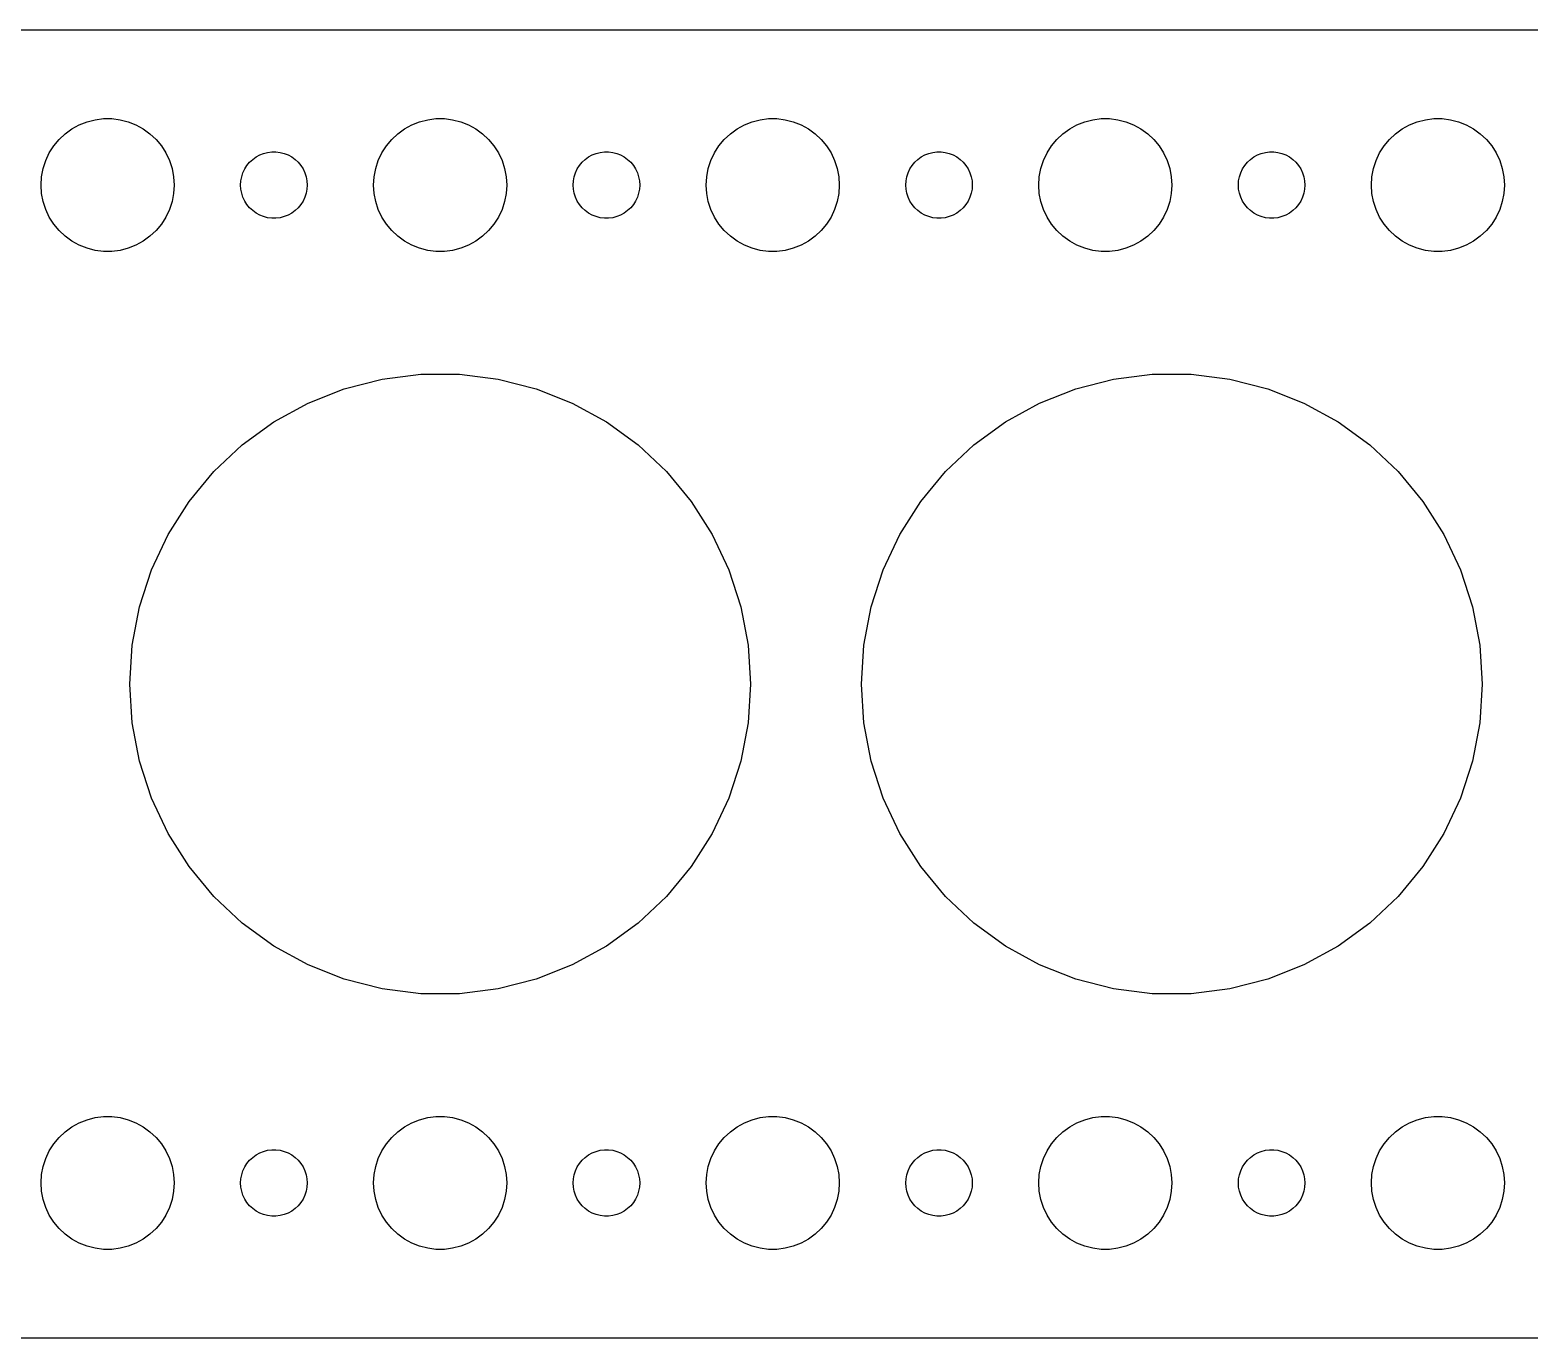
# Model space of a CAD drawing. Header units: metres. Extents: x -97 to 97, y 40 to 98.
# Drawn here: x -18.5 to 49.2, y 39.5 to 98.5 of the extents above; entities that cross this region are included whole.
import ezdxf

# ---------------------------------------------------------------- set-up
doc = ezdxf.new("R2010")
doc.units = ezdxf.units.M

msp = doc.modelspace()

# ---------------------------------------------------------------- linework, layer by layer
for p, q in [((92.3139, 98.4901), (-92.3139, 98.4901)), ((-16.6075, 94.033), (-16.2773, 94.2145)), ((-16.2773, 94.2145), (-15.927, 94.3532)), ((-15.927, 94.3532), (-15.5621, 94.4469)), ((-15.5621, 94.4469), (-15.1884, 94.4941)), ((-15.1884, 94.4941), (-14.8116, 94.4941)), ((-14.8116, 94.4941), (-14.4379, 94.4469)), ((-14.4379, 94.4469), (-14.0729, 94.3532)), ((-14.0729, 94.3532), (-13.7227, 94.2145)), ((-13.7227, 94.2145), (-13.3925, 94.033)), ((-1.60747, 94.033), (-1.27733, 94.2145)), ((-1.27733, 94.2145), (-0.92705, 94.3532)), ((-0.92705, 94.3532), (-0.56213, 94.4469)), ((-0.56213, 94.4469), (-0.18837, 94.4941)), ((-0.18837, 94.4941), (0.18837, 94.4941)), ((0.18837, 94.4941), (0.56213, 94.4469)), ((0.56213, 94.4469), (0.92705, 94.3532)), ((0.92705, 94.3532), (1.27733, 94.2145)), ((1.27733, 94.2145), (1.60747, 94.033)), ((13.3925, 94.033), (13.7227, 94.2145)), ((13.7227, 94.2145), (14.0729, 94.3532)), ((14.0729, 94.3532), (14.4379, 94.4469)), ((14.4379, 94.4469), (14.8116, 94.4941)), ((14.8116, 94.4941), (15.1884, 94.4941)), ((15.1884, 94.4941), (15.5621, 94.4469)), ((15.5621, 94.4469), (15.927, 94.3532)), ((15.927, 94.3532), (16.2773, 94.2145)), ((16.2773, 94.2145), (16.6075, 94.033)), ((28.3925, 94.033), (28.7227, 94.2145)), ((28.7227, 94.2145), (29.0729, 94.3532)), ((29.0729, 94.3532), (29.4379, 94.4469)), ((29.4379, 94.4469), (29.8116, 94.4941)), ((29.8116, 94.4941), (30.1884, 94.4941)), ((30.1884, 94.4941), (30.5621, 94.4469)), ((30.5621, 94.4469), (30.927, 94.3532)), ((30.927, 94.3532), (31.2773, 94.2145)), ((31.2773, 94.2145), (31.6075, 94.033)), ((43.3925, 94.033), (43.7227, 94.2145)), ((43.7227, 94.2145), (44.0729, 94.3532)), ((44.0729, 94.3532), (44.4379, 94.4469)), ((44.4379, 94.4469), (44.8116, 94.4941)), ((44.8116, 94.4941), (45.1884, 94.4941)), ((45.1884, 94.4941), (45.5621, 94.4469)), ((45.5621, 94.4469), (45.927, 94.3532)), ((45.927, 94.3532), (46.2773, 94.2145)), ((46.2773, 94.2145), (46.6075, 94.033)), ((-17.427, 93.2634), (-17.1869, 93.5536)), ((-17.1869, 93.5536), (-16.9123, 93.8115)), ((-16.9123, 93.8115), (-16.6075, 94.033)), ((-13.3925, 94.033), (-13.0877, 93.8115)), ((-13.0877, 93.8115), (-12.8131, 93.5536)), ((-12.8131, 93.5536), (-12.5729, 93.2634)), ((-2.42705, 93.2634), (-2.1869, 93.5536)), ((-2.1869, 93.5536), (-1.91226, 93.8115)), ((-1.91226, 93.8115), (-1.60747, 94.033)), ((1.60747, 94.033), (1.91226, 93.8115)), ((1.91226, 93.8115), (2.1869, 93.5536)), ((2.1869, 93.5536), (2.42705, 93.2634)), ((12.5729, 93.2634), (12.8131, 93.5536)), ((12.8131, 93.5536), (13.0877, 93.8115)), ((13.0877, 93.8115), (13.3925, 94.033)), ((16.6075, 94.033), (16.9123, 93.8115)), ((16.9123, 93.8115), (17.1869, 93.5536)), ((17.1869, 93.5536), (17.427, 93.2634)), ((27.5729, 93.2634), (27.8131, 93.5536)), ((27.8131, 93.5536), (28.0877, 93.8115)), ((28.0877, 93.8115), (28.3925, 94.033)), ((31.6075, 94.033), (31.9123, 93.8115)), ((31.9123, 93.8115), (32.1869, 93.5536)), ((32.1869, 93.5536), (32.427, 93.2634)), ((42.5729, 93.2634), (42.8131, 93.5536)), ((42.8131, 93.5536), (43.0877, 93.8115)), ((43.0877, 93.8115), (43.3925, 94.033)), ((46.6075, 94.033), (46.9123, 93.8115)), ((46.9123, 93.8115), (47.1869, 93.5536)), ((47.1869, 93.5536), (47.427, 93.2634)), ((-17.7893, 92.6044), (-17.6289, 92.9453)), ((-17.6289, 92.9453), (-17.427, 93.2634)), ((-12.5729, 93.2634), (-12.3711, 92.9453)), ((-12.3711, 92.9453), (-12.2107, 92.6044)), ((-8.45613, 92.6558), (-8.30373, 92.7665)), ((-8.30373, 92.7665), (-8.13866, 92.8572)), ((-8.13866, 92.8572), (-7.96352, 92.9266)), ((-7.96352, 92.9266), (-7.78107, 92.9734)), ((-7.78107, 92.9734), (-7.59418, 92.997)), ((-7.59418, 92.997), (-7.40581, 92.997)), ((-7.40581, 92.997), (-7.21892, 92.9734)), ((-7.21892, 92.9734), (-7.03647, 92.9266)), ((-7.03647, 92.9266), (-6.86133, 92.8572)), ((-6.86133, 92.8572), (-6.69626, 92.7665)), ((-6.69626, 92.7665), (-6.54385, 92.6558)), ((-2.78932, 92.6044), (-2.62891, 92.9453)), ((-2.62891, 92.9453), (-2.42705, 93.2634)), ((2.42705, 93.2634), (2.62891, 92.9453)), ((2.62891, 92.9453), (2.78932, 92.6044)), ((6.54385, 92.6558), (6.69626, 92.7665)), ((6.69626, 92.7665), (6.86133, 92.8572)), ((6.86133, 92.8572), (7.03647, 92.9266)), ((7.03647, 92.9266), (7.21892, 92.9734)), ((7.21892, 92.9734), (7.40581, 92.997)), ((7.40581, 92.997), (7.59418, 92.997)), ((7.59418, 92.997), (7.78107, 92.9734)), ((7.78107, 92.9734), (7.96352, 92.9266)), ((7.96352, 92.9266), (8.13866, 92.8572)), ((8.13866, 92.8572), (8.30373, 92.7665)), ((8.30373, 92.7665), (8.45613, 92.6558)), ((12.2107, 92.6044), (12.3711, 92.9453)), ((12.3711, 92.9453), (12.5729, 93.2634)), ((17.427, 93.2634), (17.6289, 92.9453)), ((17.6289, 92.9453), (17.7893, 92.6044)), ((21.5439, 92.6558), (21.6963, 92.7665)), ((21.6963, 92.7665), (21.8613, 92.8572)), ((21.8613, 92.8572), (22.0365, 92.9266)), ((22.0365, 92.9266), (22.2189, 92.9734)), ((22.2189, 92.9734), (22.4058, 92.997)), ((22.4058, 92.997), (22.5942, 92.997)), ((22.5942, 92.997), (22.7811, 92.9734)), ((22.7811, 92.9734), (22.9635, 92.9266)), ((22.9635, 92.9266), (23.1387, 92.8572)), ((23.1387, 92.8572), (23.3037, 92.7665)), ((23.3037, 92.7665), (23.4561, 92.6558)), ((27.2107, 92.6044), (27.3711, 92.9453)), ((27.3711, 92.9453), (27.5729, 93.2634)), ((32.427, 93.2634), (32.6289, 92.9453)), ((32.6289, 92.9453), (32.7893, 92.6044)), ((36.5439, 92.6558), (36.6963, 92.7665)), ((36.6963, 92.7665), (36.8613, 92.8572)), ((36.8613, 92.8572), (37.0365, 92.9266)), ((37.0365, 92.9266), (37.2189, 92.9734)), ((37.2189, 92.9734), (37.4058, 92.997)), ((37.4058, 92.997), (37.5942, 92.997)), ((37.5942, 92.997), (37.7811, 92.9734)), ((37.7811, 92.9734), (37.9635, 92.9266)), ((37.9635, 92.9266), (38.1387, 92.8572)), ((38.1387, 92.8572), (38.3037, 92.7665)), ((38.3037, 92.7665), (38.4561, 92.6558)), ((42.2107, 92.6044), (42.3711, 92.9453)), ((42.3711, 92.9453), (42.5729, 93.2634)), ((47.427, 93.2634), (47.6289, 92.9453)), ((47.6289, 92.9453), (47.7893, 92.6044)), ((-17.9763, 91.876), (-17.9057, 92.2461)), ((-17.9057, 92.2461), (-17.7893, 92.6044)), ((-12.2107, 92.6044), (-12.0942, 92.2461)), ((-12.0942, 92.2461), (-12.0237, 91.876)), ((-8.95287, 91.873), (-8.89465, 92.0522)), ((-8.89465, 92.0522), (-8.81445, 92.2226)), ((-8.81445, 92.2226), (-8.71352, 92.3817)), ((-8.71352, 92.3817), (-8.59344, 92.5268)), ((-8.59344, 92.5268), (-8.45613, 92.6558)), ((-6.54385, 92.6558), (-6.40654, 92.5268)), ((-6.40654, 92.5268), (-6.28647, 92.3817)), ((-6.28647, 92.3817), (-6.18553, 92.2226)), ((-6.18553, 92.2226), (-6.10533, 92.0522)), ((-6.10533, 92.0522), (-6.04712, 91.873)), ((-2.97633, 91.876), (-2.90575, 92.2461)), ((-2.90575, 92.2461), (-2.78932, 92.6044)), ((2.78932, 92.6044), (2.90575, 92.2461)), ((2.90575, 92.2461), (2.97633, 91.876)), ((6.04712, 91.873), (6.10533, 92.0522)), ((6.10533, 92.0522), (6.18553, 92.2226)), ((6.18553, 92.2226), (6.28647, 92.3817)), ((6.28647, 92.3817), (6.40654, 92.5268)), ((6.40654, 92.5268), (6.54385, 92.6558)), ((8.45613, 92.6558), (8.59344, 92.5268)), ((8.59344, 92.5268), (8.71352, 92.3817)), ((8.71352, 92.3817), (8.81445, 92.2226)), ((8.81445, 92.2226), (8.89465, 92.0522)), ((8.89465, 92.0522), (8.95287, 91.873)), ((12.0237, 91.876), (12.0942, 92.2461)), ((12.0942, 92.2461), (12.2107, 92.6044)), ((17.7893, 92.6044), (17.9057, 92.2461)), ((17.9057, 92.2461), (17.9763, 91.876)), ((21.0471, 91.873), (21.1053, 92.0522)), ((21.1053, 92.0522), (21.1855, 92.2226)), ((21.1855, 92.2226), (21.2865, 92.3817)), ((21.2865, 92.3817), (21.4065, 92.5268)), ((21.4065, 92.5268), (21.5439, 92.6558)), ((23.4561, 92.6558), (23.5934, 92.5268)), ((23.5934, 92.5268), (23.7135, 92.3817)), ((23.7135, 92.3817), (23.8145, 92.2226)), ((23.8145, 92.2226), (23.8947, 92.0522)), ((23.8947, 92.0522), (23.9529, 91.873)), ((27.0237, 91.876), (27.0942, 92.2461)), ((27.0942, 92.2461), (27.2107, 92.6044)), ((32.7893, 92.6044), (32.9057, 92.2461)), ((32.9057, 92.2461), (32.9763, 91.876)), ((36.0471, 91.873), (36.1053, 92.0522)), ((36.1053, 92.0522), (36.1855, 92.2226)), ((36.1855, 92.2226), (36.2865, 92.3817)), ((36.2865, 92.3817), (36.4065, 92.5268)), ((36.4065, 92.5268), (36.5439, 92.6558)), ((38.4561, 92.6558), (38.5934, 92.5268)), ((38.5934, 92.5268), (38.7135, 92.3817)), ((38.7135, 92.3817), (38.8145, 92.2226)), ((38.8145, 92.2226), (38.8947, 92.0522)), ((38.8947, 92.0522), (38.9529, 91.873)), ((42.0237, 91.876), (42.0942, 92.2461)), ((42.0942, 92.2461), (42.2107, 92.6044)), ((47.7893, 92.6044), (47.9057, 92.2461)), ((47.9057, 92.2461), (47.9763, 91.876)), ((-18, 91.5), (-17.9763, 91.876)), ((-17.9763, 91.124), (-18, 91.5)), ((-12.0237, 91.876), (-12, 91.5)), ((-12, 91.5), (-12.0237, 91.124)), ((-9, 91.5), (-8.98816, 91.688)), ((-8.98816, 91.312), (-9, 91.5)), ((-8.98816, 91.688), (-8.95287, 91.873)), ((-6.04712, 91.873), (-6.01183, 91.688)), ((-6.01183, 91.688), (-6, 91.5)), ((-6, 91.5), (-6.01183, 91.312)), ((-3, 91.5), (-2.97633, 91.876)), ((-2.97633, 91.124), (-3, 91.5)), ((2.97633, 91.876), (3, 91.5)), ((3, 91.5), (2.97633, 91.124)), ((6, 91.5), (6.01183, 91.688)), ((6.01183, 91.312), (6, 91.5)), ((6.01183, 91.688), (6.04712, 91.873)), ((8.95287, 91.873), (8.98816, 91.688)), ((8.98816, 91.688), (9, 91.5)), ((9, 91.5), (8.98816, 91.312)), ((12, 91.5), (12.0237, 91.876)), ((12.0237, 91.124), (12, 91.5)), ((17.9763, 91.876), (18, 91.5)), ((18, 91.5), (17.9763, 91.124)), ((21, 91.5), (21.0118, 91.688)), ((21.0118, 91.312), (21, 91.5)), ((21.0118, 91.688), (21.0471, 91.873)), ((23.9529, 91.873), (23.9882, 91.688)), ((23.9882, 91.688), (24, 91.5)), ((24, 91.5), (23.9882, 91.312)), ((27, 91.5), (27.0237, 91.876)), ((27.0237, 91.124), (27, 91.5)), ((32.9763, 91.876), (33, 91.5)), ((33, 91.5), (32.9763, 91.124)), ((36, 91.5), (36.0118, 91.688)), ((36.0118, 91.312), (36, 91.5)), ((36.0118, 91.688), (36.0471, 91.873)), ((38.9529, 91.873), (38.9882, 91.688)), ((38.9882, 91.688), (39, 91.5)), ((39, 91.5), (38.9882, 91.312)), ((42, 91.5), (42.0237, 91.876)), ((42.0237, 91.124), (42, 91.5)), ((47.9763, 91.876), (48, 91.5)), ((48, 91.5), (47.9763, 91.124)), ((-17.9057, 90.7539), (-17.9763, 91.124)), ((-17.7893, 90.3956), (-17.9057, 90.7539)), ((-12.0942, 90.7539), (-12.2107, 90.3956)), ((-12.0237, 91.124), (-12.0942, 90.7539)), ((-8.95287, 91.127), (-8.98816, 91.312)), ((-8.89465, 90.9478), (-8.95287, 91.127)), ((-8.81445, 90.7774), (-8.89465, 90.9478)), ((-8.71352, 90.6183), (-8.81445, 90.7774)), ((-6.18553, 90.7774), (-6.28647, 90.6183)), ((-6.10533, 90.9478), (-6.18553, 90.7774)), ((-6.04712, 91.127), (-6.10533, 90.9478)), ((-6.01183, 91.312), (-6.04712, 91.127)), ((-2.90575, 90.7539), (-2.97633, 91.124)), ((-2.78932, 90.3956), (-2.90575, 90.7539)), ((2.90575, 90.7539), (2.78932, 90.3956)), ((2.97633, 91.124), (2.90575, 90.7539)), ((6.04712, 91.127), (6.01183, 91.312)), ((6.10533, 90.9478), (6.04712, 91.127)), ((6.18553, 90.7774), (6.10533, 90.9478)), ((6.28647, 90.6183), (6.18553, 90.7774)), ((8.81445, 90.7774), (8.71352, 90.6183)), ((8.89465, 90.9478), (8.81445, 90.7774)), ((8.95287, 91.127), (8.89465, 90.9478)), ((8.98816, 91.312), (8.95287, 91.127)), ((12.0942, 90.7539), (12.0237, 91.124)), ((12.2107, 90.3956), (12.0942, 90.7539)), ((17.9057, 90.7539), (17.7893, 90.3956)), ((17.9763, 91.124), (17.9057, 90.7539)), ((21.0471, 91.127), (21.0118, 91.312)), ((21.1053, 90.9478), (21.0471, 91.127)), ((21.1855, 90.7774), (21.1053, 90.9478)), ((21.2865, 90.6183), (21.1855, 90.7774)), ((23.8145, 90.7774), (23.7135, 90.6183)), ((23.8947, 90.9478), (23.8145, 90.7774)), ((23.9529, 91.127), (23.8947, 90.9478)), ((23.9882, 91.312), (23.9529, 91.127)), ((27.0942, 90.7539), (27.0237, 91.124)), ((27.2107, 90.3956), (27.0942, 90.7539)), ((32.9057, 90.7539), (32.7893, 90.3956)), ((32.9763, 91.124), (32.9057, 90.7539)), ((36.0471, 91.127), (36.0118, 91.312)), ((36.1053, 90.9478), (36.0471, 91.127)), ((36.1855, 90.7774), (36.1053, 90.9478)), ((36.2865, 90.6183), (36.1855, 90.7774)), ((38.8145, 90.7774), (38.7135, 90.6183)), ((38.8947, 90.9478), (38.8145, 90.7774)), ((38.9529, 91.127), (38.8947, 90.9478)), ((38.9882, 91.312), (38.9529, 91.127)), ((42.0942, 90.7539), (42.0237, 91.124)), ((42.2107, 90.3956), (42.0942, 90.7539)), ((47.9057, 90.7539), (47.7893, 90.3956)), ((47.9763, 91.124), (47.9057, 90.7539)), ((-17.6289, 90.0547), (-17.7893, 90.3956)), ((-17.427, 89.7366), (-17.6289, 90.0547)), ((-12.3711, 90.0547), (-12.5729, 89.7366)), ((-12.2107, 90.3956), (-12.3711, 90.0547)), ((-8.59344, 90.4732), (-8.71352, 90.6183)), ((-8.45613, 90.3442), (-8.59344, 90.4732)), ((-8.30373, 90.2335), (-8.45613, 90.3442)), ((-8.13866, 90.1427), (-8.30373, 90.2335)), ((-7.96352, 90.0734), (-8.13866, 90.1427)), ((-7.78107, 90.0266), (-7.96352, 90.0734)), ((-7.59418, 90.003), (-7.78107, 90.0266)), ((-7.40581, 90.003), (-7.59418, 90.003)), ((-7.21892, 90.0266), (-7.40581, 90.003)), ((-7.03647, 90.0734), (-7.21892, 90.0266)), ((-6.86133, 90.1427), (-7.03647, 90.0734)), ((-6.69626, 90.2335), (-6.86133, 90.1427)), ((-6.54385, 90.3442), (-6.69626, 90.2335)), ((-6.40654, 90.4732), (-6.54385, 90.3442)), ((-6.28647, 90.6183), (-6.40654, 90.4732)), ((-2.62891, 90.0547), (-2.78932, 90.3956)), ((-2.42705, 89.7366), (-2.62891, 90.0547)), ((2.62891, 90.0547), (2.42705, 89.7366)), ((2.78932, 90.3956), (2.62891, 90.0547)), ((6.40654, 90.4732), (6.28647, 90.6183)), ((6.54385, 90.3442), (6.40654, 90.4732)), ((6.69626, 90.2335), (6.54385, 90.3442)), ((6.86133, 90.1427), (6.69626, 90.2335)), ((7.03647, 90.0734), (6.86133, 90.1427)), ((7.21892, 90.0266), (7.03647, 90.0734)), ((7.40581, 90.003), (7.21892, 90.0266)), ((7.59418, 90.003), (7.40581, 90.003)), ((7.78107, 90.0266), (7.59418, 90.003)), ((7.96352, 90.0734), (7.78107, 90.0266)), ((8.13866, 90.1427), (7.96352, 90.0734)), ((8.30373, 90.2335), (8.13866, 90.1427)), ((8.45613, 90.3442), (8.30373, 90.2335)), ((8.59344, 90.4732), (8.45613, 90.3442)), ((8.71352, 90.6183), (8.59344, 90.4732)), ((12.3711, 90.0547), (12.2107, 90.3956)), ((12.5729, 89.7366), (12.3711, 90.0547)), ((17.6289, 90.0547), (17.427, 89.7366)), ((17.7893, 90.3956), (17.6289, 90.0547)), ((21.4065, 90.4732), (21.2865, 90.6183)), ((21.5439, 90.3442), (21.4065, 90.4732)), ((21.6963, 90.2335), (21.5439, 90.3442)), ((21.8613, 90.1427), (21.6963, 90.2335)), ((22.0365, 90.0734), (21.8613, 90.1427)), ((22.2189, 90.0266), (22.0365, 90.0734)), ((22.4058, 90.003), (22.2189, 90.0266)), ((22.5942, 90.003), (22.4058, 90.003)), ((22.7811, 90.0266), (22.5942, 90.003)), ((22.9635, 90.0734), (22.7811, 90.0266)), ((23.1387, 90.1427), (22.9635, 90.0734)), ((23.3037, 90.2335), (23.1387, 90.1427)), ((23.4561, 90.3442), (23.3037, 90.2335)), ((23.5934, 90.4732), (23.4561, 90.3442)), ((23.7135, 90.6183), (23.5934, 90.4732)), ((27.3711, 90.0547), (27.2107, 90.3956)), ((27.5729, 89.7366), (27.3711, 90.0547)), ((32.6289, 90.0547), (32.427, 89.7366)), ((32.7893, 90.3956), (32.6289, 90.0547)), ((36.4065, 90.4732), (36.2865, 90.6183)), ((36.5439, 90.3442), (36.4065, 90.4732)), ((36.6963, 90.2335), (36.5439, 90.3442)), ((36.8613, 90.1427), (36.6963, 90.2335)), ((37.0365, 90.0734), (36.8613, 90.1427)), ((37.2189, 90.0266), (37.0365, 90.0734)), ((37.4058, 90.003), (37.2189, 90.0266)), ((37.5942, 90.003), (37.4058, 90.003)), ((37.7811, 90.0266), (37.5942, 90.003)), ((37.9635, 90.0734), (37.7811, 90.0266)), ((38.1387, 90.1427), (37.9635, 90.0734)), ((38.3037, 90.2335), (38.1387, 90.1427)), ((38.4561, 90.3442), (38.3037, 90.2335)), ((38.5934, 90.4732), (38.4561, 90.3442)), ((38.7135, 90.6183), (38.5934, 90.4732)), ((42.3711, 90.0547), (42.2107, 90.3956)), ((42.5729, 89.7366), (42.3711, 90.0547)), ((47.6289, 90.0547), (47.427, 89.7366)), ((47.7893, 90.3956), (47.6289, 90.0547)), ((-17.1869, 89.4464), (-17.427, 89.7366)), ((-16.9123, 89.1884), (-17.1869, 89.4464)), ((-12.8131, 89.4464), (-13.0877, 89.1884)), ((-12.5729, 89.7366), (-12.8131, 89.4464)), ((-2.1869, 89.4464), (-2.42705, 89.7366)), ((-1.91226, 89.1884), (-2.1869, 89.4464)), ((2.1869, 89.4464), (1.91226, 89.1884)), ((2.42705, 89.7366), (2.1869, 89.4464)), ((12.8131, 89.4464), (12.5729, 89.7366)), ((13.0877, 89.1884), (12.8131, 89.4464)), ((17.1869, 89.4464), (16.9123, 89.1884)), ((17.427, 89.7366), (17.1869, 89.4464)), ((27.8131, 89.4464), (27.5729, 89.7366)), ((28.0877, 89.1884), (27.8131, 89.4464)), ((32.1869, 89.4464), (31.9123, 89.1884)), ((32.427, 89.7366), (32.1869, 89.4464)), ((42.8131, 89.4464), (42.5729, 89.7366)), ((43.0877, 89.1884), (42.8131, 89.4464)), ((47.1869, 89.4464), (46.9123, 89.1884)), ((47.427, 89.7366), (47.1869, 89.4464)), ((-16.6075, 88.967), (-16.9123, 89.1884)), ((-16.2773, 88.7855), (-16.6075, 88.967)), ((-15.927, 88.6468), (-16.2773, 88.7855)), ((-15.5621, 88.5531), (-15.927, 88.6468)), ((-14.0729, 88.6468), (-14.4379, 88.5531)), ((-13.7227, 88.7855), (-14.0729, 88.6468)), ((-13.3925, 88.967), (-13.7227, 88.7855)), ((-13.0877, 89.1884), (-13.3925, 88.967)), ((-1.60747, 88.967), (-1.91226, 89.1884)), ((-1.27733, 88.7855), (-1.60747, 88.967)), ((-0.92705, 88.6468), (-1.27733, 88.7855)), ((-0.56213, 88.5531), (-0.92705, 88.6468)), ((0.92705, 88.6468), (0.56213, 88.5531)), ((1.27733, 88.7855), (0.92705, 88.6468)), ((1.60747, 88.967), (1.27733, 88.7855)), ((1.91226, 89.1884), (1.60747, 88.967)), ((13.3925, 88.967), (13.0877, 89.1884)), ((13.7227, 88.7855), (13.3925, 88.967)), ((14.0729, 88.6468), (13.7227, 88.7855)), ((14.4379, 88.5531), (14.0729, 88.6468)), ((15.927, 88.6468), (15.5621, 88.5531)), ((16.2773, 88.7855), (15.927, 88.6468)), ((16.6075, 88.967), (16.2773, 88.7855)), ((16.9123, 89.1884), (16.6075, 88.967)), ((28.3925, 88.967), (28.0877, 89.1884)), ((28.7227, 88.7855), (28.3925, 88.967)), ((29.0729, 88.6468), (28.7227, 88.7855)), ((29.4379, 88.5531), (29.0729, 88.6468)), ((30.927, 88.6468), (30.5621, 88.5531)), ((31.2773, 88.7855), (30.927, 88.6468)), ((31.6075, 88.967), (31.2773, 88.7855)), ((31.9123, 89.1884), (31.6075, 88.967)), ((43.3925, 88.967), (43.0877, 89.1884)), ((43.7227, 88.7855), (43.3925, 88.967)), ((44.0729, 88.6468), (43.7227, 88.7855)), ((44.4379, 88.5531), (44.0729, 88.6468)), ((45.927, 88.6468), (45.5621, 88.5531)), ((46.2773, 88.7855), (45.927, 88.6468)), ((46.6075, 88.967), (46.2773, 88.7855)), ((46.9123, 89.1884), (46.6075, 88.967)), ((-15.1884, 88.5059), (-15.5621, 88.5531)), ((-14.8116, 88.5059), (-15.1884, 88.5059)), ((-14.4379, 88.5531), (-14.8116, 88.5059)), ((-0.18837, 88.5059), (-0.56213, 88.5531)), ((0.18837, 88.5059), (-0.18837, 88.5059)), ((0.56213, 88.5531), (0.18837, 88.5059)), ((14.8116, 88.5059), (14.4379, 88.5531)), ((15.1884, 88.5059), (14.8116, 88.5059)), ((15.5621, 88.5531), (15.1884, 88.5059)), ((29.8116, 88.5059), (29.4379, 88.5531)), ((30.1884, 88.5059), (29.8116, 88.5059)), ((30.5621, 88.5531), (30.1884, 88.5059)), ((44.8116, 88.5059), (44.4379, 88.5531)), ((45.1884, 88.5059), (44.8116, 88.5059)), ((45.5621, 88.5531), (45.1884, 88.5059)), ((-4.32623, 82.3148), (-2.62334, 82.752)), ((-2.62334, 82.752), (-0.87906, 82.9724)), ((-0.87906, 82.9724), (0.87906, 82.9724)), ((0.87906, 82.9724), (2.62334, 82.752)), ((2.62334, 82.752), (4.32623, 82.3148)), ((28.6738, 82.3148), (30.3766, 82.752)), ((30.3766, 82.752), (32.1209, 82.9724)), ((32.1209, 82.9724), (33.8791, 82.9724)), ((33.8791, 82.9724), (35.6233, 82.752)), ((35.6233, 82.752), (37.3262, 82.3148)), ((-5.96091, 81.6676), (-4.32623, 82.3148)), ((4.32623, 82.3148), (5.96091, 81.6676)), ((27.0391, 81.6676), (28.6738, 82.3148)), ((37.3262, 82.3148), (38.9609, 81.6676)), ((-7.50157, 80.8206), (-5.96091, 81.6676)), ((5.96091, 81.6676), (7.50157, 80.8206)), ((25.4984, 80.8206), (27.0391, 81.6676)), ((38.9609, 81.6676), (40.5016, 80.8206)), ((-8.92393, 79.7872), (-7.50157, 80.8206)), ((7.50157, 80.8206), (8.92393, 79.7872)), ((24.0761, 79.7872), (25.4984, 80.8206)), ((40.5016, 80.8206), (41.9239, 79.7872)), ((-10.2056, 78.5836), (-8.92393, 79.7872)), ((8.92393, 79.7872), (10.2056, 78.5836)), ((22.7944, 78.5836), (24.0761, 79.7872)), ((41.9239, 79.7872), (43.2056, 78.5836)), ((-11.3262, 77.229), (-10.2056, 78.5836)), ((10.2056, 78.5836), (11.3262, 77.229)), ((21.6738, 77.229), (22.7944, 78.5836)), ((43.2056, 78.5836), (44.3262, 77.229)), ((-12.2683, 75.7445), (-11.3262, 77.229)), ((11.3262, 77.229), (12.2683, 75.7445)), ((20.7317, 75.7445), (21.6738, 77.229)), ((44.3262, 77.229), (45.2683, 75.7445)), ((-13.0169, 74.1537), (-12.2683, 75.7445)), ((12.2683, 75.7445), (13.0169, 74.1537)), ((19.9831, 74.1537), (20.7317, 75.7445)), ((45.2683, 75.7445), (46.0169, 74.1537)), ((-13.5602, 72.4816), (-13.0169, 74.1537)), ((13.0169, 74.1537), (13.5602, 72.4816)), ((19.4398, 72.4816), (19.9831, 74.1537)), ((46.0169, 74.1537), (46.5602, 72.4816)), ((-13.8896, 70.7547), (-13.5602, 72.4816)), ((13.5602, 72.4816), (13.8896, 70.7547)), ((19.1104, 70.7547), (19.4398, 72.4816)), ((46.5602, 72.4816), (46.8896, 70.7547)), ((-14, 69), (-13.8896, 70.7547)), ((13.8896, 70.7547), (14, 69)), ((19, 69), (19.1104, 70.7547)), ((46.8896, 70.7547), (47, 69)), ((-13.8896, 67.2453), (-14, 69)), ((14, 69), (13.8896, 67.2453)), ((19.1104, 67.2453), (19, 69)), ((47, 69), (46.8896, 67.2453)), ((-13.5602, 65.5184), (-13.8896, 67.2453)), ((13.8896, 67.2453), (13.5602, 65.5184)), ((19.4398, 65.5184), (19.1104, 67.2453)), ((46.8896, 67.2453), (46.5602, 65.5184)), ((-13.0169, 63.8463), (-13.5602, 65.5184)), ((13.5602, 65.5184), (13.0169, 63.8463)), ((19.9831, 63.8463), (19.4398, 65.5184)), ((46.5602, 65.5184), (46.0169, 63.8463)), ((-12.2683, 62.2555), (-13.0169, 63.8463)), ((13.0169, 63.8463), (12.2683, 62.2555)), ((20.7317, 62.2555), (19.9831, 63.8463)), ((46.0169, 63.8463), (45.2683, 62.2555)), ((-11.3262, 60.771), (-12.2683, 62.2555)), ((12.2683, 62.2555), (11.3262, 60.771)), ((21.6738, 60.771), (20.7317, 62.2555)), ((45.2683, 62.2555), (44.3262, 60.771)), ((-10.2056, 59.4164), (-11.3262, 60.771)), ((11.3262, 60.771), (10.2056, 59.4164)), ((22.7944, 59.4164), (21.6738, 60.771)), ((44.3262, 60.771), (43.2056, 59.4164)), ((-8.92393, 58.2128), (-10.2056, 59.4164)), ((10.2056, 59.4164), (8.92393, 58.2128)), ((24.0761, 58.2128), (22.7944, 59.4164)), ((43.2056, 59.4164), (41.9239, 58.2128)), ((-7.50157, 57.1794), (-8.92393, 58.2128)), ((8.92393, 58.2128), (7.50157, 57.1794)), ((25.4984, 57.1794), (24.0761, 58.2128)), ((41.9239, 58.2128), (40.5016, 57.1794)), ((-5.96091, 56.3324), (-7.50157, 57.1794)), ((7.50157, 57.1794), (5.96091, 56.3324)), ((27.0391, 56.3324), (25.4984, 57.1794)), ((40.5016, 57.1794), (38.9609, 56.3324)), ((-4.32623, 55.6852), (-5.96091, 56.3324)), ((5.96091, 56.3324), (4.32623, 55.6852)), ((28.6738, 55.6852), (27.0391, 56.3324)), ((38.9609, 56.3324), (37.3262, 55.6852)), ((-2.62334, 55.248), (-4.32623, 55.6852)), ((4.32623, 55.6852), (2.62334, 55.248)), ((30.3766, 55.248), (28.6738, 55.6852)), ((37.3262, 55.6852), (35.6233, 55.248)), ((-0.87906, 55.0276), (-2.62334, 55.248)), ((0.87906, 55.0276), (-0.87906, 55.0276)), ((2.62334, 55.248), (0.87906, 55.0276)), ((32.1209, 55.0276), (30.3766, 55.248)), ((33.8791, 55.0276), (32.1209, 55.0276)), ((35.6233, 55.248), (33.8791, 55.0276)), ((-15.927, 49.3532), (-15.5621, 49.4469)), ((-15.5621, 49.4469), (-15.1884, 49.4941)), ((-15.1884, 49.4941), (-14.8116, 49.4941)), ((-14.8116, 49.4941), (-14.4379, 49.4469)), ((-14.4379, 49.4469), (-14.0729, 49.3532)), ((-0.92705, 49.3532), (-0.56213, 49.4469)), ((-0.56213, 49.4469), (-0.18837, 49.4941)), ((-0.18837, 49.4941), (0.18837, 49.4941)), ((0.18837, 49.4941), (0.56213, 49.4469)), ((0.56213, 49.4469), (0.92705, 49.3532)), ((14.0729, 49.3532), (14.4379, 49.4469)), ((14.4379, 49.4469), (14.8116, 49.4941)), ((14.8116, 49.4941), (15.1884, 49.4941)), ((15.1884, 49.4941), (15.5621, 49.4469)), ((15.5621, 49.4469), (15.927, 49.3532)), ((29.0729, 49.3532), (29.4379, 49.4469)), ((29.4379, 49.4469), (29.8116, 49.4941)), ((29.8116, 49.4941), (30.1884, 49.4941)), ((30.1884, 49.4941), (30.5621, 49.4469)), ((30.5621, 49.4469), (30.927, 49.3532)), ((44.0729, 49.3532), (44.4379, 49.4469)), ((44.4379, 49.4469), (44.8116, 49.4941)), ((44.8116, 49.4941), (45.1884, 49.4941)), ((45.1884, 49.4941), (45.5621, 49.4469)), ((45.5621, 49.4469), (45.927, 49.3532)), ((-17.1869, 48.5536), (-16.9123, 48.8116)), ((-16.9123, 48.8116), (-16.6075, 49.033)), ((-16.6075, 49.033), (-16.2773, 49.2145)), ((-16.2773, 49.2145), (-15.927, 49.3532)), ((-14.0729, 49.3532), (-13.7227, 49.2145)), ((-13.7227, 49.2145), (-13.3925, 49.033)), ((-13.3925, 49.033), (-13.0877, 48.8116)), ((-13.0877, 48.8116), (-12.8131, 48.5536)), ((-2.1869, 48.5536), (-1.91226, 48.8116)), ((-1.91226, 48.8116), (-1.60747, 49.033)), ((-1.60747, 49.033), (-1.27733, 49.2145)), ((-1.27733, 49.2145), (-0.92705, 49.3532)), ((0.92705, 49.3532), (1.27733, 49.2145)), ((1.27733, 49.2145), (1.60747, 49.033)), ((1.60747, 49.033), (1.91226, 48.8116)), ((1.91226, 48.8116), (2.1869, 48.5536)), ((12.8131, 48.5536), (13.0877, 48.8116)), ((13.0877, 48.8116), (13.3925, 49.033)), ((13.3925, 49.033), (13.7227, 49.2145)), ((13.7227, 49.2145), (14.0729, 49.3532)), ((15.927, 49.3532), (16.2773, 49.2145)), ((16.2773, 49.2145), (16.6075, 49.033)), ((16.6075, 49.033), (16.9123, 48.8116)), ((16.9123, 48.8116), (17.1869, 48.5536)), ((27.8131, 48.5536), (28.0877, 48.8116)), ((28.0877, 48.8116), (28.3925, 49.033)), ((28.3925, 49.033), (28.7227, 49.2145)), ((28.7227, 49.2145), (29.0729, 49.3532)), ((30.927, 49.3532), (31.2773, 49.2145)), ((31.2773, 49.2145), (31.6075, 49.033)), ((31.6075, 49.033), (31.9123, 48.8116)), ((31.9123, 48.8116), (32.1869, 48.5536)), ((42.8131, 48.5536), (43.0877, 48.8116)), ((43.0877, 48.8116), (43.3925, 49.033)), ((43.3925, 49.033), (43.7227, 49.2145)), ((43.7227, 49.2145), (44.0729, 49.3532)), ((45.927, 49.3532), (46.2773, 49.2145)), ((46.2773, 49.2145), (46.6075, 49.033)), ((46.6075, 49.033), (46.9123, 48.8116)), ((46.9123, 48.8116), (47.1869, 48.5536)), ((-17.6289, 47.9453), (-17.427, 48.2634)), ((-17.427, 48.2634), (-17.1869, 48.5536)), ((-12.8131, 48.5536), (-12.5729, 48.2634)), ((-12.5729, 48.2634), (-12.3711, 47.9453)), ((-2.62891, 47.9453), (-2.42705, 48.2634)), ((-2.42705, 48.2634), (-2.1869, 48.5536)), ((2.1869, 48.5536), (2.42705, 48.2634)), ((2.42705, 48.2634), (2.62891, 47.9453)), ((12.3711, 47.9453), (12.5729, 48.2634)), ((12.5729, 48.2634), (12.8131, 48.5536)), ((17.1869, 48.5536), (17.427, 48.2634)), ((17.427, 48.2634), (17.6289, 47.9453)), ((27.3711, 47.9453), (27.5729, 48.2634)), ((27.5729, 48.2634), (27.8131, 48.5536)), ((32.1869, 48.5536), (32.427, 48.2634)), ((32.427, 48.2634), (32.6289, 47.9453)), ((42.3711, 47.9453), (42.5729, 48.2634)), ((42.5729, 48.2634), (42.8131, 48.5536)), ((47.1869, 48.5536), (47.427, 48.2634)), ((47.427, 48.2634), (47.6289, 47.9453)), ((-17.9057, 47.2461), (-17.7893, 47.6044)), ((-17.7893, 47.6044), (-17.6289, 47.9453)), ((-12.3711, 47.9453), (-12.2107, 47.6044)), ((-12.2107, 47.6044), (-12.0942, 47.2461)), ((-8.81445, 47.2226), (-8.71352, 47.3817)), ((-8.71352, 47.3817), (-8.59344, 47.5268)), ((-8.59344, 47.5268), (-8.45613, 47.6558)), ((-8.45613, 47.6558), (-8.30373, 47.7665)), ((-8.30373, 47.7665), (-8.13866, 47.8573)), ((-8.13866, 47.8573), (-7.96352, 47.9266)), ((-7.96352, 47.9266), (-7.78107, 47.9734)), ((-7.78107, 47.9734), (-7.59418, 47.997)), ((-7.59418, 47.997), (-7.40581, 47.997)), ((-7.40581, 47.997), (-7.21892, 47.9734)), ((-7.21892, 47.9734), (-7.03647, 47.9266)), ((-7.03647, 47.9266), (-6.86133, 47.8573)), ((-6.86133, 47.8573), (-6.69626, 47.7665)), ((-6.69626, 47.7665), (-6.54385, 47.6558)), ((-6.54385, 47.6558), (-6.40654, 47.5268)), ((-6.40654, 47.5268), (-6.28647, 47.3817)), ((-6.28647, 47.3817), (-6.18553, 47.2226)), ((-2.90575, 47.2461), (-2.78932, 47.6044)), ((-2.78932, 47.6044), (-2.62891, 47.9453)), ((2.62891, 47.9453), (2.78932, 47.6044)), ((2.78932, 47.6044), (2.90575, 47.2461)), ((6.18553, 47.2226), (6.28647, 47.3817)), ((6.28647, 47.3817), (6.40654, 47.5268)), ((6.40654, 47.5268), (6.54385, 47.6558)), ((6.54385, 47.6558), (6.69626, 47.7665)), ((6.69626, 47.7665), (6.86133, 47.8573)), ((6.86133, 47.8573), (7.03647, 47.9266)), ((7.03647, 47.9266), (7.21892, 47.9734)), ((7.21892, 47.9734), (7.40581, 47.997)), ((7.40581, 47.997), (7.59418, 47.997)), ((7.59418, 47.997), (7.78107, 47.9734)), ((7.78107, 47.9734), (7.96352, 47.9266)), ((7.96352, 47.9266), (8.13866, 47.8573)), ((8.13866, 47.8573), (8.30373, 47.7665)), ((8.30373, 47.7665), (8.45613, 47.6558)), ((8.45613, 47.6558), (8.59344, 47.5268)), ((8.59344, 47.5268), (8.71352, 47.3817)), ((8.71352, 47.3817), (8.81445, 47.2226)), ((12.0942, 47.2461), (12.2107, 47.6044)), ((12.2107, 47.6044), (12.3711, 47.9453)), ((17.6289, 47.9453), (17.7893, 47.6044)), ((17.7893, 47.6044), (17.9057, 47.2461)), ((21.1855, 47.2226), (21.2865, 47.3817)), ((21.2865, 47.3817), (21.4065, 47.5268)), ((21.4065, 47.5268), (21.5439, 47.6558)), ((21.5439, 47.6558), (21.6963, 47.7665)), ((21.6963, 47.7665), (21.8613, 47.8573)), ((21.8613, 47.8573), (22.0365, 47.9266)), ((22.0365, 47.9266), (22.2189, 47.9734)), ((22.2189, 47.9734), (22.4058, 47.997)), ((22.4058, 47.997), (22.5942, 47.997)), ((22.5942, 47.997), (22.7811, 47.9734)), ((22.7811, 47.9734), (22.9635, 47.9266)), ((22.9635, 47.9266), (23.1387, 47.8573)), ((23.1387, 47.8573), (23.3037, 47.7665)), ((23.3037, 47.7665), (23.4561, 47.6558)), ((23.4561, 47.6558), (23.5934, 47.5268)), ((23.5934, 47.5268), (23.7135, 47.3817)), ((23.7135, 47.3817), (23.8145, 47.2226)), ((27.0942, 47.2461), (27.2107, 47.6044)), ((27.2107, 47.6044), (27.3711, 47.9453)), ((32.6289, 47.9453), (32.7893, 47.6044)), ((32.7893, 47.6044), (32.9057, 47.2461)), ((36.1855, 47.2226), (36.2865, 47.3817)), ((36.2865, 47.3817), (36.4065, 47.5268)), ((36.4065, 47.5268), (36.5439, 47.6558)), ((36.5439, 47.6558), (36.6963, 47.7665)), ((36.6963, 47.7665), (36.8613, 47.8573)), ((36.8613, 47.8573), (37.0365, 47.9266)), ((37.0365, 47.9266), (37.2189, 47.9734)), ((37.2189, 47.9734), (37.4058, 47.997)), ((37.4058, 47.997), (37.5942, 47.997)), ((37.5942, 47.997), (37.7811, 47.9734)), ((37.7811, 47.9734), (37.9635, 47.9266)), ((37.9635, 47.9266), (38.1387, 47.8573)), ((38.1387, 47.8573), (38.3037, 47.7665)), ((38.3037, 47.7665), (38.4561, 47.6558)), ((38.4561, 47.6558), (38.5934, 47.5268)), ((38.5934, 47.5268), (38.7135, 47.3817)), ((38.7135, 47.3817), (38.8145, 47.2226)), ((42.0942, 47.2461), (42.2107, 47.6044)), ((42.2107, 47.6044), (42.3711, 47.9453)), ((47.6289, 47.9453), (47.7893, 47.6044)), ((47.7893, 47.6044), (47.9057, 47.2461)), ((-18, 46.5), (-17.9763, 46.876)), ((-17.9763, 46.876), (-17.9057, 47.2461)), ((-12.0942, 47.2461), (-12.0237, 46.876)), ((-12.0237, 46.876), (-12, 46.5)), ((-9, 46.5), (-8.98816, 46.688)), ((-8.98816, 46.688), (-8.95287, 46.873)), ((-8.95287, 46.873), (-8.89465, 47.0522)), ((-8.89465, 47.0522), (-8.81445, 47.2226)), ((-6.18553, 47.2226), (-6.10533, 47.0522)), ((-6.10533, 47.0522), (-6.04712, 46.873)), ((-6.04712, 46.873), (-6.01183, 46.688)), ((-6.01183, 46.688), (-6, 46.5)), ((-3, 46.5), (-2.97633, 46.876)), ((-2.97633, 46.876), (-2.90575, 47.2461)), ((2.90575, 47.2461), (2.97633, 46.876)), ((2.97633, 46.876), (3, 46.5)), ((6, 46.5), (6.01183, 46.688)), ((6.01183, 46.688), (6.04712, 46.873)), ((6.04712, 46.873), (6.10533, 47.0522)), ((6.10533, 47.0522), (6.18553, 47.2226)), ((8.81445, 47.2226), (8.89465, 47.0522)), ((8.89465, 47.0522), (8.95287, 46.873)), ((8.95287, 46.873), (8.98816, 46.688)), ((8.98816, 46.688), (9, 46.5)), ((12, 46.5), (12.0237, 46.876)), ((12.0237, 46.876), (12.0942, 47.2461)), ((17.9057, 47.2461), (17.9763, 46.876)), ((17.9763, 46.876), (18, 46.5)), ((21, 46.5), (21.0118, 46.688)), ((21.0118, 46.688), (21.0471, 46.873)), ((21.0471, 46.873), (21.1053, 47.0522)), ((21.1053, 47.0522), (21.1855, 47.2226)), ((23.8145, 47.2226), (23.8947, 47.0522)), ((23.8947, 47.0522), (23.9529, 46.873)), ((23.9529, 46.873), (23.9882, 46.688)), ((23.9882, 46.688), (24, 46.5)), ((27, 46.5), (27.0237, 46.876)), ((27.0237, 46.876), (27.0942, 47.2461)), ((32.9057, 47.2461), (32.9763, 46.876)), ((32.9763, 46.876), (33, 46.5)), ((36, 46.5), (36.0118, 46.688)), ((36.0118, 46.688), (36.0471, 46.873)), ((36.0471, 46.873), (36.1053, 47.0522)), ((36.1053, 47.0522), (36.1855, 47.2226)), ((38.8145, 47.2226), (38.8947, 47.0522)), ((38.8947, 47.0522), (38.9529, 46.873)), ((38.9529, 46.873), (38.9882, 46.688)), ((38.9882, 46.688), (39, 46.5)), ((42, 46.5), (42.0237, 46.876)), ((42.0237, 46.876), (42.0942, 47.2461)), ((47.9057, 47.2461), (47.9763, 46.876)), ((47.9763, 46.876), (48, 46.5)), ((-17.9763, 46.124), (-18, 46.5)), ((-17.9057, 45.7539), (-17.9763, 46.124)), ((-12.0237, 46.124), (-12.0942, 45.7539)), ((-12, 46.5), (-12.0237, 46.124)), ((-8.98816, 46.312), (-9, 46.5)), ((-8.95287, 46.127), (-8.98816, 46.312)), ((-8.89465, 45.9478), (-8.95287, 46.127)), ((-6.04712, 46.127), (-6.10533, 45.9478)), ((-6.01183, 46.312), (-6.04712, 46.127)), ((-6, 46.5), (-6.01183, 46.312)), ((-2.97633, 46.124), (-3, 46.5)), ((-2.90575, 45.7539), (-2.97633, 46.124)), ((2.97633, 46.124), (2.90575, 45.7539)), ((3, 46.5), (2.97633, 46.124)), ((6.01183, 46.312), (6, 46.5)), ((6.04712, 46.127), (6.01183, 46.312)), ((6.10533, 45.9478), (6.04712, 46.127)), ((8.95287, 46.127), (8.89465, 45.9478)), ((8.98816, 46.312), (8.95287, 46.127)), ((9, 46.5), (8.98816, 46.312)), ((12.0237, 46.124), (12, 46.5)), ((12.0942, 45.7539), (12.0237, 46.124)), ((17.9763, 46.124), (17.9057, 45.7539)), ((18, 46.5), (17.9763, 46.124)), ((21.0118, 46.312), (21, 46.5)), ((21.0471, 46.127), (21.0118, 46.312)), ((21.1053, 45.9478), (21.0471, 46.127)), ((23.9529, 46.127), (23.8947, 45.9478)), ((23.9882, 46.312), (23.9529, 46.127)), ((24, 46.5), (23.9882, 46.312)), ((27.0237, 46.124), (27, 46.5)), ((27.0942, 45.7539), (27.0237, 46.124)), ((32.9763, 46.124), (32.9057, 45.7539)), ((33, 46.5), (32.9763, 46.124)), ((36.0118, 46.312), (36, 46.5)), ((36.0471, 46.127), (36.0118, 46.312)), ((36.1053, 45.9478), (36.0471, 46.127)), ((38.9529, 46.127), (38.8947, 45.9478)), ((38.9882, 46.312), (38.9529, 46.127)), ((39, 46.5), (38.9882, 46.312)), ((42.0237, 46.124), (42, 46.5)), ((42.0942, 45.7539), (42.0237, 46.124)), ((47.9763, 46.124), (47.9057, 45.7539)), ((48, 46.5), (47.9763, 46.124)), ((-17.7893, 45.3956), (-17.9057, 45.7539)), ((-17.6289, 45.0547), (-17.7893, 45.3956)), ((-12.2107, 45.3956), (-12.3711, 45.0547)), ((-12.0942, 45.7539), (-12.2107, 45.3956)), ((-8.81445, 45.7774), (-8.89465, 45.9478)), ((-8.71352, 45.6183), (-8.81445, 45.7774)), ((-8.59344, 45.4732), (-8.71352, 45.6183)), ((-8.45613, 45.3442), (-8.59344, 45.4732)), ((-8.30373, 45.2335), (-8.45613, 45.3442)), ((-6.54385, 45.3442), (-6.69626, 45.2335)), ((-6.40654, 45.4732), (-6.54385, 45.3442)), ((-6.28647, 45.6183), (-6.40654, 45.4732)), ((-6.18553, 45.7774), (-6.28647, 45.6183)), ((-6.10533, 45.9478), (-6.18553, 45.7774)), ((-2.78932, 45.3956), (-2.90575, 45.7539)), ((-2.62891, 45.0547), (-2.78932, 45.3956)), ((2.78932, 45.3956), (2.62891, 45.0547)), ((2.90575, 45.7539), (2.78932, 45.3956)), ((6.18553, 45.7774), (6.10533, 45.9478)), ((6.28647, 45.6183), (6.18553, 45.7774)), ((6.40654, 45.4732), (6.28647, 45.6183)), ((6.54385, 45.3442), (6.40654, 45.4732)), ((6.69626, 45.2335), (6.54385, 45.3442)), ((8.45613, 45.3442), (8.30373, 45.2335)), ((8.59344, 45.4732), (8.45613, 45.3442)), ((8.71352, 45.6183), (8.59344, 45.4732)), ((8.81445, 45.7774), (8.71352, 45.6183)), ((8.89465, 45.9478), (8.81445, 45.7774)), ((12.2107, 45.3956), (12.0942, 45.7539)), ((12.3711, 45.0547), (12.2107, 45.3956)), ((17.7893, 45.3956), (17.6289, 45.0547)), ((17.9057, 45.7539), (17.7893, 45.3956)), ((21.1855, 45.7774), (21.1053, 45.9478)), ((21.2865, 45.6183), (21.1855, 45.7774)), ((21.4065, 45.4732), (21.2865, 45.6183)), ((21.5439, 45.3442), (21.4065, 45.4732)), ((21.6963, 45.2335), (21.5439, 45.3442)), ((23.4561, 45.3442), (23.3037, 45.2335)), ((23.5934, 45.4732), (23.4561, 45.3442)), ((23.7135, 45.6183), (23.5934, 45.4732)), ((23.8145, 45.7774), (23.7135, 45.6183)), ((23.8947, 45.9478), (23.8145, 45.7774)), ((27.2107, 45.3956), (27.0942, 45.7539)), ((27.3711, 45.0547), (27.2107, 45.3956)), ((32.7893, 45.3956), (32.6289, 45.0547)), ((32.9057, 45.7539), (32.7893, 45.3956)), ((36.1855, 45.7774), (36.1053, 45.9478)), ((36.2865, 45.6183), (36.1855, 45.7774)), ((36.4065, 45.4732), (36.2865, 45.6183)), ((36.5439, 45.3442), (36.4065, 45.4732)), ((36.6963, 45.2335), (36.5439, 45.3442)), ((38.4561, 45.3442), (38.3037, 45.2335)), ((38.5934, 45.4732), (38.4561, 45.3442)), ((38.7135, 45.6183), (38.5934, 45.4732)), ((38.8145, 45.7774), (38.7135, 45.6183)), ((38.8947, 45.9478), (38.8145, 45.7774)), ((42.2107, 45.3956), (42.0942, 45.7539)), ((42.3711, 45.0547), (42.2107, 45.3956)), ((47.7893, 45.3956), (47.6289, 45.0547)), ((47.9057, 45.7539), (47.7893, 45.3956)), ((-17.427, 44.7366), (-17.6289, 45.0547)), ((-17.1869, 44.4464), (-17.427, 44.7366)), ((-12.5729, 44.7366), (-12.8131, 44.4464)), ((-12.3711, 45.0547), (-12.5729, 44.7366)), ((-8.13866, 45.1428), (-8.30373, 45.2335)), ((-7.96352, 45.0734), (-8.13866, 45.1428)), ((-7.78107, 45.0266), (-7.96352, 45.0734)), ((-7.59418, 45.003), (-7.78107, 45.0266)), ((-7.40581, 45.003), (-7.59418, 45.003)), ((-7.21892, 45.0266), (-7.40581, 45.003)), ((-7.03647, 45.0734), (-7.21892, 45.0266)), ((-6.86133, 45.1428), (-7.03647, 45.0734)), ((-6.69626, 45.2335), (-6.86133, 45.1428)), ((-2.42705, 44.7366), (-2.62891, 45.0547)), ((-2.1869, 44.4464), (-2.42705, 44.7366)), ((2.42705, 44.7366), (2.1869, 44.4464)), ((2.62891, 45.0547), (2.42705, 44.7366)), ((6.86133, 45.1428), (6.69626, 45.2335)), ((7.03647, 45.0734), (6.86133, 45.1428)), ((7.21892, 45.0266), (7.03647, 45.0734)), ((7.40581, 45.003), (7.21892, 45.0266)), ((7.59418, 45.003), (7.40581, 45.003)), ((7.78107, 45.0266), (7.59418, 45.003)), ((7.96352, 45.0734), (7.78107, 45.0266)), ((8.13866, 45.1428), (7.96352, 45.0734)), ((8.30373, 45.2335), (8.13866, 45.1428)), ((12.5729, 44.7366), (12.3711, 45.0547)), ((12.8131, 44.4464), (12.5729, 44.7366)), ((17.427, 44.7366), (17.1869, 44.4464)), ((17.6289, 45.0547), (17.427, 44.7366)), ((21.8613, 45.1428), (21.6963, 45.2335)), ((22.0365, 45.0734), (21.8613, 45.1428)), ((22.2189, 45.0266), (22.0365, 45.0734)), ((22.4058, 45.003), (22.2189, 45.0266)), ((22.5942, 45.003), (22.4058, 45.003)), ((22.7811, 45.0266), (22.5942, 45.003)), ((22.9635, 45.0734), (22.7811, 45.0266)), ((23.1387, 45.1428), (22.9635, 45.0734)), ((23.3037, 45.2335), (23.1387, 45.1428)), ((27.5729, 44.7366), (27.3711, 45.0547)), ((27.8131, 44.4464), (27.5729, 44.7366)), ((32.427, 44.7366), (32.1869, 44.4464)), ((32.6289, 45.0547), (32.427, 44.7366)), ((36.8613, 45.1428), (36.6963, 45.2335)), ((37.0365, 45.0734), (36.8613, 45.1428)), ((37.2189, 45.0266), (37.0365, 45.0734)), ((37.4058, 45.003), (37.2189, 45.0266)), ((37.5942, 45.003), (37.4058, 45.003)), ((37.7811, 45.0266), (37.5942, 45.003)), ((37.9635, 45.0734), (37.7811, 45.0266)), ((38.1387, 45.1428), (37.9635, 45.0734)), ((38.3037, 45.2335), (38.1387, 45.1428)), ((42.5729, 44.7366), (42.3711, 45.0547)), ((42.8131, 44.4464), (42.5729, 44.7366)), ((47.427, 44.7366), (47.1869, 44.4464)), ((47.6289, 45.0547), (47.427, 44.7366)), ((-16.9123, 44.1885), (-17.1869, 44.4464)), ((-16.6075, 43.967), (-16.9123, 44.1885)), ((-13.0877, 44.1885), (-13.3925, 43.967)), ((-12.8131, 44.4464), (-13.0877, 44.1885)), ((-1.91226, 44.1885), (-2.1869, 44.4464)), ((-1.60747, 43.967), (-1.91226, 44.1885)), ((1.91226, 44.1885), (1.60747, 43.967)), ((2.1869, 44.4464), (1.91226, 44.1885)), ((13.0877, 44.1885), (12.8131, 44.4464)), ((13.3925, 43.967), (13.0877, 44.1885)), ((16.9123, 44.1885), (16.6075, 43.967)), ((17.1869, 44.4464), (16.9123, 44.1885)), ((28.0877, 44.1885), (27.8131, 44.4464)), ((28.3925, 43.967), (28.0877, 44.1885)), ((31.9123, 44.1885), (31.6075, 43.967)), ((32.1869, 44.4464), (31.9123, 44.1885)), ((43.0877, 44.1885), (42.8131, 44.4464)), ((43.3925, 43.967), (43.0877, 44.1885)), ((46.9123, 44.1885), (46.6075, 43.967)), ((47.1869, 44.4464), (46.9123, 44.1885)), ((-16.2773, 43.7855), (-16.6075, 43.967)), ((-15.927, 43.6468), (-16.2773, 43.7855)), ((-15.5621, 43.5531), (-15.927, 43.6468)), ((-15.1884, 43.5059), (-15.5621, 43.5531)), ((-14.8116, 43.5059), (-15.1884, 43.5059)), ((-14.4379, 43.5531), (-14.8116, 43.5059)), ((-14.0729, 43.6468), (-14.4379, 43.5531)), ((-13.7227, 43.7855), (-14.0729, 43.6468)), ((-13.3925, 43.967), (-13.7227, 43.7855)), ((-1.27733, 43.7855), (-1.60747, 43.967)), ((-0.92705, 43.6468), (-1.27733, 43.7855)), ((-0.56213, 43.5531), (-0.92705, 43.6468)), ((-0.18837, 43.5059), (-0.56213, 43.5531)), ((0.18837, 43.5059), (-0.18837, 43.5059)), ((0.56213, 43.5531), (0.18837, 43.5059)), ((0.92705, 43.6468), (0.56213, 43.5531)), ((1.27733, 43.7855), (0.92705, 43.6468)), ((1.60747, 43.967), (1.27733, 43.7855)), ((13.7227, 43.7855), (13.3925, 43.967)), ((14.0729, 43.6468), (13.7227, 43.7855)), ((14.4379, 43.5531), (14.0729, 43.6468)), ((14.8116, 43.5059), (14.4379, 43.5531)), ((15.1884, 43.5059), (14.8116, 43.5059)), ((15.5621, 43.5531), (15.1884, 43.5059)), ((15.927, 43.6468), (15.5621, 43.5531)), ((16.2773, 43.7855), (15.927, 43.6468)), ((16.6075, 43.967), (16.2773, 43.7855)), ((28.7227, 43.7855), (28.3925, 43.967)), ((29.0729, 43.6468), (28.7227, 43.7855)), ((29.4379, 43.5531), (29.0729, 43.6468)), ((29.8116, 43.5059), (29.4379, 43.5531)), ((30.1884, 43.5059), (29.8116, 43.5059)), ((30.5621, 43.5531), (30.1884, 43.5059)), ((30.927, 43.6468), (30.5621, 43.5531)), ((31.2773, 43.7855), (30.927, 43.6468)), ((31.6075, 43.967), (31.2773, 43.7855)), ((43.7227, 43.7855), (43.3925, 43.967)), ((44.0729, 43.6468), (43.7227, 43.7855)), ((44.4379, 43.5531), (44.0729, 43.6468)), ((44.8116, 43.5059), (44.4379, 43.5531)), ((45.1884, 43.5059), (44.8116, 43.5059)), ((45.5621, 43.5531), (45.1884, 43.5059)), ((45.927, 43.6468), (45.5621, 43.5531)), ((46.2773, 43.7855), (45.927, 43.6468)), ((46.6075, 43.967), (46.2773, 43.7855)), ((-92.3139, 39.5099), (92.3139, 39.5099))]:
    msp.add_line(p, q)

doc.saveas('drawing.dxf')
